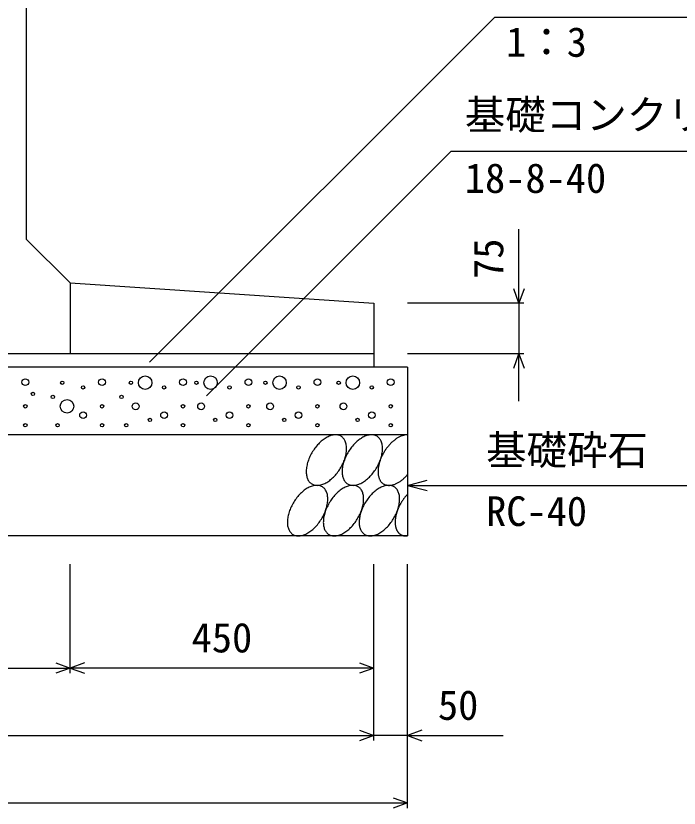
# Model space of a CAD drawing. Units: millimetres, scale not verified. Extents: x -25200 to 25200, y -8910 to 8910.
# Drawn here: x 13957 to 14940, y -6634 to -5460 of the extents above; entities that cross this region are included whole.
import ezdxf
from ezdxf.enums import TextEntityAlignment as Align

# ---------------------------------------------------------------- set-up
doc = ezdxf.new("R2010")
doc.units = ezdxf.units.MM
doc.header["$LTSCALE"] = 30
for name, color, linetype, lineweight in [('0-0_DIM', 7, 'Continuous', 25), ('0-2_HATCH', 6, 'Continuous', 25), ('0-5_OUTLINE', 3, 'Continuous', 25)]:
    doc.layers.add(name, color=color, linetype=linetype, lineweight=lineweight)
doc.styles.add('ＭＳ ゴシック', font='')
doc.styles.get('ＭＳ ゴシック').set_extended_font_data('MS Gothic')

msp = doc.modelspace()

# ---------------------------------------------------------------- linework, layer by layer
at = {"layer": '0-0_DIM'}
for p, q in [((14666.43, -5461.62), (14154.74, -5973.3)), ((14666.43, -5461.62), (15091.73, -5461.62)), ((14602.1, -5660.28), (14239.13, -6023.25)), ((14602.1, -5660.28), (15248.97, -5660.28)), ((14702.28, -5885.76), (14702.28, -5775.87)), ((14709.78, -5885.76), (14537.28, -5885.76)), ((14702.28, -5885.76), (14702.28, -5960.76)), ((14709.78, -5960.76), (14537.28, -5960.76)), ((14702.28, -6030.76), (14702.28, -5960.76)), ((14537.28, -6155.76), (14566.26, -6148)), ((14537.28, -6155.76), (14970.59, -6155.76)), ((14537.28, -6155.76), (14566.26, -6163.53)), ((14037.28, -6434.19), (14037.28, -6272.83)), ((14487.28, -6534.19), (14487.28, -6272.83)), ((14537.28, -6634.19), (14537.28, -6272.83)), ((13282.28, -6426.69), (14037.28, -6426.69)), ((14487.28, -6426.69), (14037.28, -6426.69)), ((13282.28, -6526.69), (14487.28, -6526.69)), ((14537.28, -6526.69), (14487.28, -6526.69)), ((14537.28, -6526.69), (14679.07, -6526.69)), ((13232.28, -6626.69), (14537.28, -6626.69))]:
    msp.add_line(p, q, dxfattribs=at)
for points in [[(14709.97, -5864.62), (14702.28, -5885.76), (14694.58, -5864.62)], [(14694.58, -5981.91), (14702.28, -5960.76), (14709.97, -5981.91)], [(14016.14, -6419), (14037.28, -6426.69), (14016.14, -6434.39)], [(14058.42, -6419), (14037.28, -6426.69), (14058.42, -6434.39)], [(14466.14, -6419), (14487.28, -6426.69), (14466.14, -6434.39)], [(14466.14, -6519), (14487.28, -6526.69), (14466.14, -6534.39)], [(14558.42, -6519), (14537.28, -6526.69), (14558.42, -6534.39)], [(14516.14, -6619), (14537.28, -6626.69), (14516.14, -6634.39)]]:
    msp.add_lwpolyline(points, dxfattribs=at)
at = {"layer": '0-2_HATCH'}
for points in [[(14438.78, -6082.98), (14437.78, -6082.4), (14436.68, -6081.91), (14435.58, -6081.5), (14434.38, -6081.19), (14433.18, -6080.96), (14431.98, -6080.83), (14430.68, -6080.78), (14429.38, -6080.83), (14427.98, -6080.96), (14426.58, -6081.19), (14425.18, -6081.5), (14423.78, -6081.91), (14422.38, -6082.4), (14420.88, -6082.97), (14419.48, -6083.64), (14417.98, -6084.38), (14416.48, -6085.21), (14415.08, -6086.12), (14413.58, -6087.1), (14412.08, -6088.16), (14410.68, -6089.29), (14409.28, -6090.5), (14407.88, -6091.77), (14406.48, -6093.1), (14405.08, -6094.49), (14403.78, -6095.94), (14402.48, -6097.45), (14401.18, -6099), (14399.98, -6100.6), (14398.78, -6102.25), (14397.68, -6103.93), (14396.58, -6105.65), (14395.48, -6107.4), (14394.48, -6109.17), (14393.58, -6110.97), (14392.68, -6112.78), (14391.88, -6114.61), (14391.08, -6116.44), (14390.38, -6118.28)], [(14446.18, -6094.49), (14445.88, -6093.1), (14445.48, -6091.77), (14444.98, -6090.5), (14444.48, -6089.3), (14443.78, -6088.16), (14443.18, -6087.1), (14442.38, -6086.12), (14441.58, -6085.21), (14440.68, -6084.38), (14439.78, -6083.64), (14438.78, -6082.98)], [(14491.98, -6082.98), (14490.98, -6082.4), (14489.88, -6081.91), (14488.78, -6081.5), (14487.58, -6081.19), (14486.38, -6080.96), (14485.18, -6080.83), (14483.88, -6080.78), (14482.58, -6080.83), (14481.18, -6080.96), (14479.78, -6081.19), (14478.38, -6081.5), (14476.98, -6081.91), (14475.58, -6082.4), (14474.08, -6082.97), (14472.68, -6083.64), (14471.18, -6084.38), (14469.68, -6085.21), (14468.28, -6086.12), (14466.78, -6087.1), (14465.28, -6088.16), (14463.88, -6089.29), (14462.48, -6090.5), (14461.08, -6091.77), (14459.68, -6093.1), (14458.28, -6094.49), (14456.98, -6095.94), (14455.68, -6097.45), (14454.38, -6099), (14453.18, -6100.6), (14451.98, -6102.25), (14450.88, -6103.93), (14449.78, -6105.65), (14448.68, -6107.4), (14447.68, -6109.17), (14446.78, -6110.97), (14445.88, -6112.78), (14445.08, -6114.61), (14444.28, -6116.44), (14443.58, -6118.28)], [(14499.48, -6094.49), (14499.08, -6093.1), (14498.68, -6091.77), (14498.18, -6090.5), (14497.68, -6089.3), (14496.98, -6088.16), (14496.38, -6087.1), (14495.58, -6086.12), (14494.78, -6085.21), (14493.88, -6084.38), (14492.98, -6083.64), (14491.98, -6082.98)], [(14537.28, -6080.78), (14536.38, -6080.79), (14535.58, -6080.84), (14534.68, -6080.93), (14533.78, -6081.05), (14532.88, -6081.22), (14531.98, -6081.42), (14531.08, -6081.66), (14530.08, -6081.94), (14529.18, -6082.25), (14528.18, -6082.6), (14527.28, -6082.99), (14526.28, -6083.42), (14525.38, -6083.88), (14524.38, -6084.37), (14523.48, -6084.9), (14522.48, -6085.47), (14521.48, -6086.07), (14520.58, -6086.7), (14519.58, -6087.36), (14518.68, -6088.06), (14517.68, -6088.79), (14516.78, -6089.55), (14515.88, -6090.33), (14514.98, -6091.15), (14513.98, -6091.99), (14513.08, -6092.87), (14512.18, -6093.76), (14511.38, -6094.68), (14510.48, -6095.63), (14509.58, -6096.6), (14508.78, -6097.59), (14507.98, -6098.61), (14507.08, -6099.64), (14506.28, -6100.69), (14505.58, -6101.77), (14504.78, -6102.85), (14504.08, -6103.96), (14503.28, -6105.08), (14502.58, -6106.21)], [(14413.08, -6153.59), (14414.58, -6152.93), (14416.08, -6152.18), (14417.48, -6151.36), (14418.98, -6150.45), (14420.48, -6149.46), (14421.88, -6148.4), (14423.28, -6147.27), (14424.78, -6146.07), (14426.18, -6144.8), (14427.58, -6143.47), (14428.88, -6142.07), (14430.28, -6140.62), (14431.58, -6139.12), (14432.78, -6137.56), (14434.08, -6135.96), (14435.18, -6134.32), (14436.38, -6132.64), (14437.48, -6130.92), (14438.48, -6129.17), (14439.48, -6127.4), (14440.48, -6125.6), (14441.28, -6123.79), (14442.18, -6121.96), (14442.88, -6120.12), (14443.58, -6118.28), (14444.28, -6116.44), (14444.78, -6114.61), (14445.28, -6112.78), (14445.78, -6110.97), (14446.08, -6109.17), (14446.38, -6107.4), (14446.68, -6105.65), (14446.78, -6103.93), (14446.88, -6102.25), (14446.88, -6100.61), (14446.88, -6099.01), (14446.68, -6097.45), (14446.48, -6095.95), (14446.18, -6094.49)], [(14466.28, -6153.59), (14467.78, -6152.93), (14469.28, -6152.18), (14470.68, -6151.36), (14472.18, -6150.45), (14473.68, -6149.46), (14475.08, -6148.4), (14476.58, -6147.27), (14477.98, -6146.07), (14479.38, -6144.8), (14480.78, -6143.47), (14482.08, -6142.07), (14483.48, -6140.62), (14484.78, -6139.12), (14485.98, -6137.56), (14487.28, -6135.96), (14488.38, -6134.32), (14489.58, -6132.64), (14490.68, -6130.92), (14491.68, -6129.17), (14492.68, -6127.4), (14493.68, -6125.6), (14494.48, -6123.79), (14495.38, -6121.96), (14496.08, -6120.12), (14496.78, -6118.28), (14497.48, -6116.44), (14497.98, -6114.61), (14498.58, -6112.78), (14498.98, -6110.97), (14499.38, -6109.17), (14499.68, -6107.4), (14499.88, -6105.65), (14499.98, -6103.93), (14500.08, -6102.25), (14500.08, -6100.61), (14500.08, -6099.01), (14499.88, -6097.45), (14499.68, -6095.95), (14499.48, -6094.49)], [(14502.58, -6106.21), (14501.98, -6107.35), (14501.28, -6108.51), (14500.68, -6109.68), (14500.08, -6110.85), (14499.48, -6112.03), (14498.88, -6113.22), (14498.38, -6114.42), (14497.88, -6115.61), (14497.38, -6116.81), (14496.88, -6118.02), (14496.48, -6119.22), (14496.08, -6120.42), (14495.68, -6121.62), (14495.38, -6122.82), (14495.08, -6124.01), (14494.78, -6125.19), (14494.48, -6126.37), (14494.28, -6127.54), (14494.08, -6128.7), (14493.88, -6129.85), (14493.78, -6130.99), (14493.68, -6132.12), (14493.58, -6133.23), (14493.58, -6134.32), (14493.48, -6135.4), (14493.58, -6136.46), (14493.58, -6137.5), (14493.68, -6138.53), (14493.78, -6139.53), (14493.88, -6140.51), (14494.08, -6141.47), (14494.28, -6142.4), (14494.48, -6143.31), (14494.78, -6144.19), (14495.08, -6145.05), (14495.38, -6145.88), (14495.68, -6146.68), (14496.08, -6147.45), (14496.48, -6148.19)], [(14390.38, -6118.28), (14389.78, -6120.12), (14389.18, -6121.96), (14388.68, -6123.78), (14388.28, -6125.6), (14387.88, -6127.39), (14387.58, -6129.17), (14387.38, -6130.91), (14387.18, -6132.63), (14387.08, -6134.31), (14387.08, -6135.96), (14387.18, -6137.56), (14387.28, -6139.12), (14387.48, -6140.62), (14387.78, -6142.07), (14388.08, -6143.47), (14388.58, -6144.8), (14388.98, -6146.07), (14389.58, -6147.27), (14390.18, -6148.4), (14390.88, -6149.46), (14391.58, -6150.45), (14392.38, -6151.35), (14393.28, -6152.18), (14394.18, -6152.93), (14395.18, -6153.59), (14396.18, -6154.17), (14397.28, -6154.66), (14398.38, -6155.06), (14399.58, -6155.38), (14400.78, -6155.6), (14402.08, -6155.74), (14403.38, -6155.78), (14404.68, -6155.74), (14405.98, -6155.6), (14407.38, -6155.38), (14408.78, -6155.06), (14410.18, -6154.66), (14411.68, -6154.17), (14413.08, -6153.59)], [(14443.58, -6118.28), (14442.98, -6120.12), (14442.38, -6121.96), (14441.88, -6123.78), (14441.48, -6125.6), (14441.08, -6127.39), (14440.78, -6129.17), (14440.58, -6130.91), (14440.38, -6132.63), (14440.28, -6134.31), (14440.28, -6135.96), (14440.38, -6137.56), (14440.48, -6139.12), (14440.68, -6140.62), (14440.98, -6142.07), (14441.38, -6143.47), (14441.78, -6144.8), (14442.28, -6146.07), (14442.78, -6147.27), (14443.38, -6148.4), (14444.08, -6149.46), (14444.78, -6150.45), (14445.68, -6151.35), (14446.48, -6152.18), (14447.38, -6152.93), (14448.38, -6153.59), (14449.38, -6154.17), (14450.48, -6154.66), (14451.68, -6155.06), (14452.78, -6155.38), (14453.98, -6155.6), (14455.28, -6155.74), (14456.58, -6155.78), (14457.88, -6155.74), (14459.28, -6155.6), (14460.58, -6155.38), (14461.98, -6155.06), (14463.48, -6154.66), (14464.88, -6154.17), (14466.28, -6153.59)], [(14527.28, -6149.17), (14528.18, -6148.47), (14529.18, -6147.74), (14530.08, -6146.98), (14531.08, -6146.19), (14531.98, -6145.37), (14532.88, -6144.53), (14533.78, -6143.66), (14534.68, -6142.76), (14535.58, -6141.83), (14536.38, -6140.89), (14537.28, -6139.92)], [(14496.48, -6148.19), (14496.88, -6148.9), (14497.38, -6149.58), (14497.88, -6150.22), (14498.38, -6150.84), (14498.88, -6151.42), (14499.48, -6151.96), (14500.08, -6152.47), (14500.68, -6152.95), (14501.28, -6153.39), (14501.98, -6153.8), (14502.58, -6154.16), (14503.28, -6154.49), (14504.08, -6154.79), (14504.78, -6155.05), (14505.58, -6155.26), (14506.28, -6155.44), (14507.08, -6155.59), (14507.98, -6155.69), (14508.78, -6155.76), (14509.58, -6155.78), (14510.48, -6155.77), (14511.38, -6155.72), (14512.18, -6155.63), (14513.08, -6155.5), (14513.98, -6155.34), (14514.98, -6155.14), (14515.88, -6154.89), (14516.78, -6154.61), (14517.68, -6154.3), (14518.68, -6153.94), (14519.58, -6153.55), (14520.58, -6153.13), (14521.48, -6152.66), (14522.48, -6152.17), (14523.48, -6151.63), (14524.38, -6151.07), (14525.38, -6150.47), (14526.28, -6149.83), (14527.28, -6149.17)], [(14410.98, -6157.97), (14409.88, -6157.39), (14408.78, -6156.9), (14407.68, -6156.49), (14406.48, -6156.18), (14405.28, -6155.95), (14404.08, -6155.82), (14402.78, -6155.77), (14401.48, -6155.82), (14400.08, -6155.95), (14398.68, -6156.18), (14397.28, -6156.49), (14395.88, -6156.9), (14394.48, -6157.39), (14392.98, -6157.96), (14391.58, -6158.63), (14390.08, -6159.37), (14388.58, -6160.2), (14387.18, -6161.11), (14385.68, -6162.09), (14384.28, -6163.15), (14382.78, -6164.28), (14381.38, -6165.49), (14379.98, -6166.76), (14378.58, -6168.09), (14377.18, -6169.48), (14375.88, -6170.93), (14374.58, -6172.44), (14373.28, -6173.99), (14372.08, -6175.59), (14370.88, -6177.24), (14369.78, -6178.92), (14368.68, -6180.64), (14367.58, -6182.39), (14366.58, -6184.16), (14365.68, -6185.96), (14364.78, -6187.77), (14363.98, -6189.6), (14363.18, -6191.43), (14362.48, -6193.27)], [(14418.38, -6169.49), (14417.98, -6168.09), (14417.58, -6166.76), (14417.08, -6165.49), (14416.58, -6164.29), (14415.88, -6163.15), (14415.28, -6162.09), (14414.48, -6161.11), (14413.68, -6160.2), (14412.78, -6159.37), (14411.88, -6158.63), (14410.98, -6157.97)], [(14464.18, -6157.97), (14463.08, -6157.39), (14461.98, -6156.9), (14460.88, -6156.49), (14459.78, -6156.18), (14458.48, -6155.95), (14457.28, -6155.82), (14455.98, -6155.77), (14454.68, -6155.82), (14453.28, -6155.95), (14451.88, -6156.18), (14450.48, -6156.49), (14449.08, -6156.9), (14447.68, -6157.39), (14446.18, -6157.96), (14444.78, -6158.63), (14443.28, -6159.37), (14441.78, -6160.2), (14440.38, -6161.11), (14438.88, -6162.09), (14437.48, -6163.15), (14435.98, -6164.28), (14434.58, -6165.49), (14433.18, -6166.76), (14431.78, -6168.09), (14430.38, -6169.48), (14429.08, -6170.93), (14427.78, -6172.44), (14426.48, -6173.99), (14425.28, -6175.59), (14424.08, -6177.24), (14422.98, -6178.92), (14421.88, -6180.64), (14420.78, -6182.39), (14419.88, -6184.16), (14418.88, -6185.96), (14417.98, -6187.77), (14417.18, -6189.6), (14416.38, -6191.43), (14415.68, -6193.27)], [(14471.58, -6169.49), (14471.18, -6168.09), (14470.78, -6166.76), (14470.28, -6165.49), (14469.78, -6164.29), (14469.18, -6163.15), (14468.48, -6162.09), (14467.68, -6161.11), (14466.88, -6160.2), (14466.08, -6159.37), (14465.08, -6158.63), (14464.18, -6157.97)], [(14517.38, -6157.97), (14516.28, -6157.39), (14515.28, -6156.9), (14514.08, -6156.49), (14512.98, -6156.18), (14511.68, -6155.95), (14510.48, -6155.82), (14509.18, -6155.77), (14507.88, -6155.82), (14506.48, -6155.95), (14505.18, -6156.18), (14503.78, -6156.49), (14502.28, -6156.9), (14500.88, -6157.39), (14499.38, -6157.96), (14497.98, -6158.63), (14496.48, -6159.37), (14495.08, -6160.2), (14493.58, -6161.11), (14492.08, -6162.09), (14490.68, -6163.15), (14489.18, -6164.28), (14487.78, -6165.49), (14486.38, -6166.76), (14484.98, -6168.09), (14483.58, -6169.48), (14482.28, -6170.93), (14480.98, -6172.44), (14479.78, -6173.99), (14478.48, -6175.59), (14477.28, -6177.24), (14476.18, -6178.92), (14475.08, -6180.64), (14474.08, -6182.39), (14473.08, -6184.16), (14472.08, -6185.96), (14471.18, -6187.77), (14470.38, -6189.6), (14469.68, -6191.43), (14468.88, -6193.27)], [(14524.78, -6169.49), (14524.38, -6168.09), (14523.98, -6166.76), (14523.48, -6165.49), (14522.98, -6164.29), (14522.38, -6163.15), (14521.68, -6162.09), (14520.88, -6161.11), (14520.08, -6160.2), (14519.28, -6159.37), (14518.28, -6158.63), (14517.38, -6157.97)], [(14385.18, -6228.58), (14386.68, -6227.92), (14388.18, -6227.17), (14389.58, -6226.35), (14391.08, -6225.44), (14392.58, -6224.45), (14393.98, -6223.39), (14395.48, -6222.26), (14396.88, -6221.06), (14398.28, -6219.79), (14399.68, -6218.46), (14400.98, -6217.06), (14402.38, -6215.61), (14403.68, -6214.11), (14404.88, -6212.55), (14406.18, -6210.95), (14407.28, -6209.31), (14408.48, -6207.63), (14409.58, -6205.91), (14410.58, -6204.16), (14411.58, -6202.39), (14412.58, -6200.59), (14413.38, -6198.78), (14414.28, -6196.95), (14414.98, -6195.12), (14415.68, -6193.28), (14416.38, -6191.44), (14416.88, -6189.6), (14417.48, -6187.77), (14417.88, -6185.96), (14418.28, -6184.16), (14418.58, -6182.39), (14418.78, -6180.64), (14418.88, -6178.92), (14418.98, -6177.24), (14418.98, -6175.6), (14418.98, -6174), (14418.78, -6172.44), (14418.58, -6170.94), (14418.38, -6169.49)], [(14438.48, -6228.58), (14439.88, -6227.92), (14441.38, -6227.17), (14442.78, -6226.35), (14444.28, -6225.44), (14445.78, -6224.45), (14447.18, -6223.39), (14448.68, -6222.26), (14450.08, -6221.06), (14451.48, -6219.79), (14452.88, -6218.46), (14454.18, -6217.06), (14455.58, -6215.61), (14456.88, -6214.11), (14458.08, -6212.55), (14459.38, -6210.95), (14460.58, -6209.31), (14461.68, -6207.63), (14462.78, -6205.91), (14463.78, -6204.16), (14464.78, -6202.39), (14465.78, -6200.59), (14466.68, -6198.78), (14467.48, -6196.95), (14468.18, -6195.12), (14468.88, -6193.28), (14469.58, -6191.44), (14470.18, -6189.6), (14470.68, -6187.77), (14471.08, -6185.96), (14471.48, -6184.16), (14471.78, -6182.39), (14471.98, -6180.64), (14472.08, -6178.92), (14472.18, -6177.24), (14472.18, -6175.6), (14472.18, -6174), (14471.98, -6172.44), (14471.78, -6170.94), (14471.58, -6169.49)], [(14491.68, -6228.58), (14493.08, -6227.92), (14494.58, -6227.17), (14496.08, -6226.35), (14497.48, -6225.44), (14498.98, -6224.45), (14500.38, -6223.39), (14501.88, -6222.26), (14503.28, -6221.06), (14504.68, -6219.79), (14506.08, -6218.46), (14507.48, -6217.06), (14508.78, -6215.61), (14510.08, -6214.11), (14511.38, -6212.55), (14512.58, -6210.95), (14513.78, -6209.31), (14514.88, -6207.63), (14515.98, -6205.91), (14516.98, -6204.16), (14517.98, -6202.39), (14518.98, -6200.59), (14519.88, -6198.78), (14520.68, -6196.95), (14521.48, -6195.12), (14522.18, -6193.28), (14522.78, -6191.44), (14523.38, -6189.6), (14523.88, -6187.77), (14524.28, -6185.96), (14524.68, -6184.16), (14524.98, -6182.39), (14525.18, -6180.64), (14525.38, -6178.92), (14525.38, -6177.24), (14525.48, -6175.6), (14525.38, -6174), (14525.28, -6172.44), (14525.08, -6170.94), (14524.78, -6169.49)], [(14537.28, -6169.02), (14536.78, -6169.55), (14536.28, -6170.09), (14535.78, -6170.63), (14535.28, -6171.19), (14534.78, -6171.75), (14534.28, -6172.32), (14533.78, -6172.89), (14533.38, -6173.47), (14532.88, -6174.06), (14532.38, -6174.66), (14531.98, -6175.26), (14531.48, -6175.87), (14531.08, -6176.48), (14530.58, -6177.1), (14530.18, -6177.73), (14529.78, -6178.36), (14529.38, -6178.99), (14528.88, -6179.63), (14528.48, -6180.28), (14528.08, -6180.93), (14527.68, -6181.58), (14527.38, -6182.24), (14526.98, -6182.9), (14526.58, -6183.57), (14526.18, -6184.23), (14525.88, -6184.9), (14525.48, -6185.58), (14525.18, -6186.26), (14524.78, -6186.93), (14524.48, -6187.61), (14524.18, -6188.3), (14523.88, -6188.98), (14523.58, -6189.67), (14523.28, -6190.36), (14522.98, -6191.04), (14522.68, -6191.73), (14522.48, -6192.42), (14522.18, -6193.11), (14521.98, -6193.8)], [(14362.48, -6193.27), (14361.88, -6195.11), (14361.28, -6196.95), (14360.78, -6198.77), (14360.38, -6200.59), (14359.98, -6202.38), (14359.68, -6204.16), (14359.48, -6205.91), (14359.28, -6207.62), (14359.18, -6209.31), (14359.18, -6210.95), (14359.28, -6212.55), (14359.38, -6214.11), (14359.58, -6215.61), (14359.88, -6217.06), (14360.28, -6218.46), (14360.68, -6219.79), (14361.18, -6221.06), (14361.68, -6222.26), (14362.28, -6223.39), (14362.98, -6224.45), (14363.78, -6225.44), (14364.58, -6226.34), (14365.38, -6227.17), (14366.28, -6227.92), (14367.28, -6228.58), (14368.38, -6229.16), (14369.38, -6229.65), (14370.58, -6230.05), (14371.68, -6230.37), (14372.88, -6230.59), (14374.18, -6230.73), (14375.48, -6230.77), (14376.78, -6230.73), (14378.18, -6230.59), (14379.48, -6230.37), (14380.88, -6230.05), (14382.38, -6229.65), (14383.78, -6229.16), (14385.18, -6228.58)], [(14415.68, -6193.27), (14415.08, -6195.11), (14414.48, -6196.95), (14413.98, -6198.77), (14413.58, -6200.59), (14413.18, -6202.38), (14412.88, -6204.16), (14412.68, -6205.91), (14412.48, -6207.62), (14412.48, -6209.31), (14412.38, -6210.95), (14412.48, -6212.55), (14412.58, -6214.11), (14412.78, -6215.61), (14413.08, -6217.06), (14413.48, -6218.46), (14413.88, -6219.79), (14414.38, -6221.06), (14414.88, -6222.26), (14415.48, -6223.39), (14416.18, -6224.45), (14416.98, -6225.44), (14417.78, -6226.34), (14418.58, -6227.17), (14419.58, -6227.92), (14420.48, -6228.58), (14421.58, -6229.16), (14422.58, -6229.65), (14423.78, -6230.05), (14424.88, -6230.37), (14426.18, -6230.59), (14427.38, -6230.73), (14428.68, -6230.77), (14429.98, -6230.73), (14431.38, -6230.59), (14432.68, -6230.37), (14434.08, -6230.05), (14435.58, -6229.65), (14436.98, -6229.16), (14438.48, -6228.58)], [(14468.88, -6193.27), (14468.28, -6195.11), (14467.68, -6196.95), (14467.18, -6198.77), (14466.78, -6200.59), (14466.38, -6202.38), (14466.08, -6204.16), (14465.88, -6205.91), (14465.78, -6207.62), (14465.68, -6209.31), (14465.68, -6210.95), (14465.68, -6212.55), (14465.78, -6214.11), (14466.08, -6215.61), (14466.28, -6217.06), (14466.68, -6218.46), (14467.08, -6219.79), (14467.58, -6221.06), (14468.08, -6222.26), (14468.68, -6223.39), (14469.38, -6224.45), (14470.18, -6225.44), (14470.98, -6226.34), (14471.78, -6227.17), (14472.78, -6227.92), (14473.68, -6228.58), (14474.78, -6229.16), (14475.78, -6229.65), (14476.98, -6230.05), (14478.08, -6230.37), (14479.38, -6230.59), (14480.58, -6230.73), (14481.88, -6230.77), (14483.18, -6230.73), (14484.58, -6230.59), (14485.98, -6230.37), (14487.38, -6230.05), (14488.78, -6229.65), (14490.18, -6229.16), (14491.68, -6228.58)], [(14521.98, -6193.8), (14521.68, -6194.49), (14521.48, -6195.18), (14521.28, -6195.87), (14521.08, -6196.56), (14520.88, -6197.24), (14520.68, -6197.93), (14520.48, -6198.61), (14520.28, -6199.29), (14520.08, -6199.97), (14519.98, -6200.65), (14519.78, -6201.33), (14519.68, -6202), (14519.58, -6202.67), (14519.48, -6203.34), (14519.38, -6204), (14519.28, -6204.66), (14519.18, -6205.31), (14519.08, -6205.96), (14518.98, -6206.61), (14518.98, -6207.25), (14518.88, -6207.89), (14518.88, -6208.52), (14518.88, -6209.15), (14518.88, -6209.77), (14518.88, -6210.39), (14518.88, -6211), (14518.88, -6211.61), (14518.88, -6212.21), (14518.88, -6212.8), (14518.98, -6213.38), (14518.98, -6213.96), (14519.08, -6214.53), (14519.18, -6215.1), (14519.28, -6215.66), (14519.38, -6216.21), (14519.48, -6216.75), (14519.58, -6217.28), (14519.68, -6217.81), (14519.78, -6218.33)], [(14519.78, -6218.33), (14519.98, -6218.83), (14520.08, -6219.33), (14520.28, -6219.83), (14520.48, -6220.31), (14520.68, -6220.78), (14520.88, -6221.25), (14521.08, -6221.7), (14521.28, -6222.15), (14521.48, -6222.58), (14521.68, -6223.01), (14521.98, -6223.42), (14522.18, -6223.83), (14522.48, -6224.22), (14522.68, -6224.61), (14522.98, -6224.98), (14523.28, -6225.34), (14523.58, -6225.7), (14523.88, -6226.04), (14524.18, -6226.37), (14524.48, -6226.69), (14524.78, -6226.99), (14525.18, -6227.29), (14525.48, -6227.57), (14525.88, -6227.85), (14526.18, -6228.11), (14526.58, -6228.36), (14526.98, -6228.6), (14527.38, -6228.82), (14527.68, -6229.03), (14528.08, -6229.24), (14528.48, -6229.43), (14528.88, -6229.6), (14529.38, -6229.77), (14529.78, -6229.92), (14530.18, -6230.06), (14530.58, -6230.19), (14531.08, -6230.3), (14531.48, -6230.41), (14531.98, -6230.5)], [(14531.98, -6230.5), (14532.38, -6230.57), (14532.88, -6230.64), (14533.38, -6230.69), (14533.78, -6230.73), (14534.28, -6230.76), (14534.78, -6230.77), (14535.28, -6230.77), (14535.78, -6230.76), (14536.28, -6230.74), (14536.78, -6230.7), (14537.28, -6230.65)]]:
    msp.add_lwpolyline(points, dxfattribs=at)
for centre, radius in [((13970.85, -6002.71), 5), ((14025.67, -6003.58), 2.5), ((14084.52, -6002.71), 5), ((14127.41, -6003.58), 2.5), ((14148.44, -6003.58), 10), ((14204.52, -6002.71), 5), ((14224.31, -6003.58), 2.5), ((14245.35, -6003.58), 10), ((14301.42, -6002.71), 5), ((14326.55, -6003.58), 2.5), ((14347.58, -6003.58), 10), ((14403.66, -6002.71), 5), ((14435.17, -6003.58), 2.5), ((14456.21, -6003.58), 10), ((14512.28, -6002.71), 5), ((14056.48, -6010.59), 2.5), ((14176.48, -6010.59), 2.5), ((14273.38, -6010.59), 2.5), ((14375.62, -6010.59), 2.5), ((14484.24, -6010.59), 2.5), ((13982.19, -6020.28), 2.5), ((14011.65, -6024.6), 2.5), ((14113.39, -6024.6), 2.5), ((13970.85, -6038.6), 2.5), ((14032.68, -6038.6), 10), ((14084.52, -6038.6), 2.5), ((14134.42, -6038.6), 5), ((14204.52, -6038.6), 2.5), ((14231.33, -6038.6), 5), ((14301.42, -6038.6), 2.5), ((14333.56, -6038.6), 5), ((14403.66, -6038.6), 2.5), ((14442.19, -6038.6), 5), ((14512.28, -6038.6), 2.5), ((14056.48, -6051.73), 5), ((14176.48, -6051.73), 5), ((14273.38, -6051.73), 5), ((14375.62, -6051.73), 5), ((14484.24, -6051.73), 5), ((14155.45, -6058.74), 2.5), ((14252.35, -6058.74), 2.5), ((14354.59, -6058.74), 2.5), ((14463.21, -6058.74), 2.5), ((13970.85, -6066.62), 2.5), ((14018.66, -6066.62), 2.5), ((14084.52, -6066.62), 2.5), ((14120.4, -6066.62), 2.5), ((14204.52, -6066.62), 2.5), ((14301.42, -6066.62), 2.5), ((14403.66, -6066.62), 2.5), ((14512.28, -6066.62), 2.5)]:
    msp.add_circle(centre, radius, dxfattribs=at)
at = {"layer": '0-5_OUTLINE'}
for p, q in [((14037.28, -5855.76), (14037.28, -5960.76)), ((14487.28, -5960.76), (13282.28, -5960.76)), ((14537.28, -5980.76), (13232.28, -5980.76)), ((14537.28, -5980.76), (14537.28, -6230.76)), ((14537.28, -6080.76), (13232.28, -6080.76)), ((14537.28, -6230.76), (13232.28, -6230.76))]:
    msp.add_line(p, q, dxfattribs=at)
msp.add_lwpolyline([(13972.28, -5098.76), (13972.28, -5790.76), (14037.28, -5855.76), (14487.28, -5885.76), (14487.28, -5980.76)], dxfattribs=at)

# ---------------------------------------------------------------- texts
at = {"layer": '0-0_DIM', "style": 'ＭＳ ゴシック'}
for s, p in [('1：3', (14683.17, -5533.57)), ('基礎コンクリート', (14622.1, -5641.54)), ('18-8-40', (14622.1, -5735.36)), ('基礎砕石', (14653.6, -6138.59)), ('RC-40', (14653.6, -6229.28)), ('450', (14217.28, -6416.69)), ('50', (14582.28, -6516.69))]:
    msp.add_text(s, height=43.99, dxfattribs=at).set_placement(p, align=Align.BOTTOM_LEFT)
msp.add_text('75', height=43.99, rotation=90, dxfattribs=at).set_placement((14692.28, -5849.75), align=Align.BOTTOM_LEFT)

doc.saveas('drawing.dxf')
